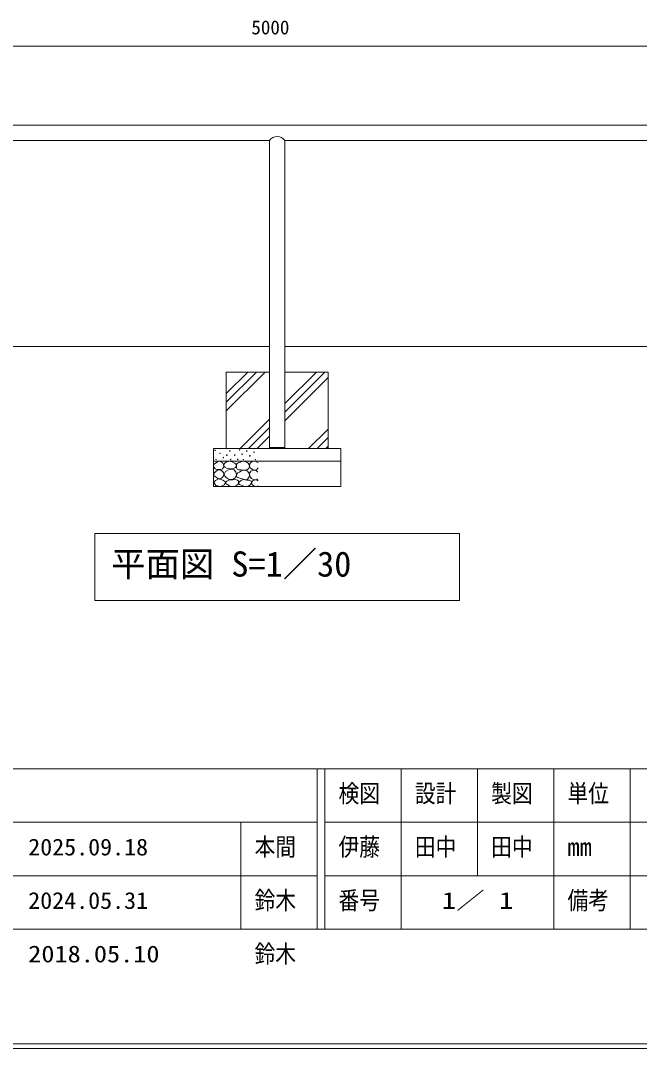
# Model space of a CAD drawing. Units: millimetres, scale not verified, with parts at other scales. Extents: x 0 to 420, y 0 to 297.
# Drawn here: x 120.4 to 201.5, y -0.3 to 134.3 of the extents above; entities that cross this region are included whole.
import ezdxf
from ezdxf.enums import TextEntityAlignment as Align

# ---------------------------------------------------------------- set-up
doc = ezdxf.new("R2010")
doc.units = ezdxf.units.MM
doc.header["$LTSCALE"] = 0.5
for name, color, linetype, lineweight in [('DEFPOINTS_3', 7, 'Continuous', 0), ('LY_2', 7, 'Continuous', 0), ('LY_5', 7, 'Continuous', 0), ('LY_6', 7, 'Continuous', 0)]:
    doc.layers.add(name, color=color, linetype=linetype, lineweight=lineweight)
doc.layers.add('LY_4', color=7, linetype='Continuous')
doc.styles.add('ＭＳ ゴシック', font='')
doc.styles.get('ＭＳ ゴシック').set_extended_font_data('MS Gothic')

# ---------------------------------------------------------------- blocks, each defined once
blk = doc.blocks.new('-001-MS_2')
at = {"color": 7, "linetype": 'Continuous', "lineweight": 0}
for p, q in [((3.92, 89.34), (0.27, 83.88)), ((0.27, 83.88), (1.28, 76.29)), ((9.77, 93.38), (3.92, 89.34)), ((15.99, 96.86), (9.77, 93.38)), ((22.45, 99.4), (15.99, 96.86)), ((29.91, 96.94), (22.45, 99.4)), ((36.07, 92.11), (29.91, 96.94)), ((39.03, 87.18), (36.07, 92.11)), ((38.56, 75.54), (39.88, 81.98)), ((39.88, 81.98), (39.03, 87.18)), ((43.36, 91), (39.71, 84.09)), ((39.71, 84.09), (40.58, 80.12)), ((51.33, 96.79), (43.36, 91)), ((56.97, 98.88), (51.33, 96.79)), ((61.87, 99.49), (56.97, 98.88)), ((73.64, 97.86), (61.87, 99.49)), ((84.31, 91.65), (73.64, 97.86)), ((89.01, 86.31), (84.31, 91.65)), ((86.23, 75.46), (89.98, 81.65)), ((89.98, 81.65), (89.01, 86.31)), ((90.14, 85.46), (89.71, 79.83)), ((92.03, 89.85), (90.14, 85.46)), ((96.8, 93), (92.03, 89.85)), ((102.95, 95.22), (96.8, 93)), ((108.43, 97.47), (102.95, 95.22)), ((113.69, 99.7), (108.43, 97.47)), ((121.01, 98.66), (113.69, 99.7)), ((128.19, 96.48), (121.01, 98.66)), ((132.84, 94.49), (128.19, 96.48)), ((136.25, 92), (132.84, 94.49)), ((139.31, 87.51), (136.25, 92)), ((140.9, 81.8), (139.31, 87.51)), ((140.56, 75.29), (140.9, 81.8)), ((142.65, 88.94), (140.78, 82.21)), ((140.78, 82.21), (144.45, 73.44)), ((147.12, 94.25), (142.65, 88.94)), ((152.27, 97.95), (147.12, 94.25)), ((157.89, 99.64), (152.27, 97.95)), ((166.57, 98.15), (157.89, 99.64)), ((175, 93.3), (166.57, 98.15)), ((2.69, 52.66), (0.27, 45.85)), ((0.27, 45.85), (3.9, 41.03)), ((1.28, 76.29), (6.29, 69.94)), ((9.14, 59.48), (2.69, 52.66)), ((3.9, 41.03), (10.41, 36.67)), ((6.29, 69.94), (13.15, 67.35)), ((14.58, 63.66), (9.14, 59.48)), ((13.15, 67.35), (20.86, 67.08)), ((19.91, 66.45), (14.58, 63.66)), ((31.08, 63.24), (19.91, 66.45)), ((20.86, 67.08), (28.48, 67.69)), ((28.48, 67.69), (34.81, 70.25)), ((39.24, 55.99), (31.08, 63.24)), ((34.81, 70.25), (38.56, 75.54)), ((37.66, 39.2), (40.76, 47.48)), ((40.76, 47.48), (39.24, 55.99)), ((40.58, 80.12), (44.3, 75.71)), ((47.31, 59.54), (41.33, 48.68)), ((41.33, 48.68), (43.97, 41.48)), ((43.97, 41.48), (49.17, 35.16)), ((44.3, 75.71), (53.79, 70.93)), ((61.06, 67.6), (47.31, 59.54)), ((53.79, 70.93), (63.76, 69.49)), ((72.24, 68.87), (61.06, 67.6)), ((63.76, 69.49), (71.12, 69.32)), ((71.12, 69.32), (78.63, 70.84)), ((81.06, 65.44), (72.24, 68.87)), ((78.63, 70.84), (86.23, 75.46)), ((87.97, 57.29), (81.06, 65.44)), ((85.4, 34.78), (90.25, 46.52)), ((90.25, 46.52), (87.97, 57.29)), ((89.71, 79.83), (90, 73.7)), ((90, 73.7), (92.39, 68.55)), ((91.06, 48.76), (90.07, 43.23)), ((90.07, 43.23), (92.15, 37.68)), ((95.41, 53.53), (91.06, 48.76)), ((92.39, 68.55), (99.76, 65.68)), ((101.61, 57.14), (95.41, 53.53)), ((99.76, 65.68), (108.86, 65.33)), ((107.19, 60.29), (101.61, 57.14)), ((112.69, 63.08), (107.19, 60.29)), ((108.86, 65.33), (116.14, 64.75)), ((123.7, 64.21), (112.69, 63.08)), ((116.14, 64.75), (123.36, 64.44)), ((123.36, 64.44), (131.47, 65.82)), ((133.77, 60.92), (123.7, 64.21)), ((131.47, 65.82), (137.86, 69.63)), ((139.09, 54.29), (133.77, 60.92)), ((137.86, 69.63), (140.56, 75.29)), ((138.87, 35.72), (140.8, 45.79)), ((140.8, 45.79), (139.09, 54.29)), ((142.41, 54.25), (140.78, 47.04)), ((140.78, 47.04), (143.44, 38.43)), ((146.8, 60.03), (142.41, 54.25)), ((144.45, 73.44), (152.5, 67)), ((152.77, 63.87), (146.8, 60.03)), ((152.5, 67), (160.8, 64.62)), ((159.47, 65.1), (152.77, 63.87)), ((167.54, 62.64), (159.47, 65.1)), ((160.8, 64.62), (168.03, 65.73)), ((174.68, 57.18), (167.54, 62.64)), ((168.03, 65.73), (172.08, 69.11)), ((172.08, 69.11), (175, 73.65)), ((7.78, 24.5), (0.96, 15.68)), ((0.96, 15.68), (9.45, 4.41)), ((19.09, 30.52), (7.78, 24.5)), ((9.45, 4.41), (27.89, 0.3)), ((10.41, 36.67), (17.05, 32.38)), ((17.05, 32.38), (23.72, 30.33)), ((36.88, 25.89), (19.09, 30.52)), ((23.72, 30.33), (31.36, 32.78)), ((27.89, 0.3), (42.24, 6.41)), ((31.36, 32.78), (37.66, 39.2)), ((47.66, 16.78), (36.88, 25.89)), ((42.24, 6.41), (47.66, 16.78)), ((51.59, 21.5), (47.28, 16.1)), ((47.28, 16.1), (49.96, 11.42)), ((49.17, 35.16), (61.76, 28.31)), ((49.96, 11.42), (55.93, 6.91)), ((60.52, 25.56), (51.59, 21.5)), ((55.93, 6.91), (62.4, 3.07)), ((68.66, 27), (60.52, 25.56)), ((61.76, 28.31), (75.12, 27.32)), ((62.4, 3.07), (69.71, 0.69)), ((76.2, 26.37), (68.66, 27)), ((69.71, 0.69), (81.56, 0.93)), ((75.12, 27.32), (85.4, 34.78)), ((85.1, 27.83), (76.2, 26.37)), ((81.56, 0.93), (91.88, 5.02)), ((93.5, 25.29), (85.1, 27.83)), ((91.88, 5.02), (96.58, 9.83)), ((92.15, 37.68), (98.86, 33.92)), ((97.57, 20.71), (93.5, 25.29)), ((96.58, 9.83), (98.63, 15.56)), ((98.63, 15.56), (97.57, 20.71)), ((100.07, 17.31), (98.23, 13.88)), ((98.23, 13.88), (102.2, 8.39)), ((98.86, 33.92), (107.01, 32.27)), ((103.1, 19.83), (100.07, 17.31)), ((102.2, 8.39), (112.02, 4.15)), ((110.04, 24.61), (103.1, 19.83)), ((107.01, 32.27), (113.43, 30.11)), ((118.5, 28.21), (110.04, 24.61)), ((112.02, 4.15), (121.76, 0.92)), ((113.43, 30.11), (119.72, 27.95)), ((124.44, 26.75), (118.5, 28.21)), ((119.72, 27.95), (126.09, 26.92)), ((121.76, 0.92), (130.94, 0.37)), ((130.67, 25.5), (124.44, 26.75)), ((126.09, 26.92), (132.69, 28.49)), ((140.33, 24.68), (130.67, 25.5)), ((130.94, 0.37), (141.78, 4.87)), ((132.69, 28.49), (138.87, 35.72)), ((147.97, 20.91), (140.33, 24.68)), ((141.78, 4.87), (148.51, 12.53)), ((143.44, 38.43), (149.65, 31.51)), ((149.32, 16.52), (147.97, 20.91)), ((148.51, 12.53), (149.32, 16.52)), ((152.98, 22.43), (148.7, 15.67)), ((148.7, 15.67), (149.31, 12)), ((149.31, 12), (152.19, 7.75)), ((149.65, 31.51), (157.29, 27.64)), ((152.19, 7.75), (159.35, 2.28)), ((161.69, 26.76), (152.98, 22.43)), ((157.29, 27.64), (164.86, 26.76)), ((159.35, 2.28), (166.76, 0.46)), ((168.98, 25.96), (161.69, 26.76)), ((164.86, 26.76), (170.01, 28.2)), ((166.76, 0.46), (171.06, 1.51)), ((175, 22.64), (168.98, 25.96)), ((170.01, 28.2), (174.68, 30.88)), ((171.06, 1.51), (175, 3.63))]:
    blk.add_line(p, q, dxfattribs=at)
for centre in [(6.61, 142.18), (25.62, 130.77), (52.55, 123.48), (63.96, 139.96), (83.5, 123.55), (102.42, 144.09), (112.42, 127.06), (130.53, 139.5), (142.69, 120.85), (158.91, 135.17), (9.77, 107.32), (38.61, 113.98), (67.44, 106.37), (95.12, 106.52), (117.28, 105.98), (164.31, 105.98)]:
    blk.add_circle(centre, 1, dxfattribs=at)

msp = doc.modelspace()

# ---------------------------------------------------------------- linework, layer by layer
at = {"layer": 'DEFPOINTS_3'}
msp.add_line((0.25, 0.3069), (420.25, 0.3069), dxfattribs=at)
at = {"layer": 'LY_2'}
for p, q in [((17.75, 36.3069), (402.75, 36.3069)), ((159.25, 36.3069), (159.25, 15.3069)), ((160.25, 36.3069), (160.25, 15.3069)), ((170.25, 36.3069), (170.25, 22.3069)), ((180.25, 36.3069), (180.25, 22.3069)), ((190.25, 36.3069), (190.25, 15.3069)), ((200.25, 36.3069), (200.25, 22.3069)), ((17.75, 29.3069), (159.25, 29.3069)), ((149.25, 29.3069), (149.25, 15.3069)), ((160.25, 29.3069), (215.25, 29.3069)), ((17.75, 22.3069), (159.25, 22.3069)), ((160.25, 22.3069), (402.75, 22.3069)), ((170.25, 22.3069), (170.25, 15.3069)), ((200.25, 22.3069), (200.25, 15.3069)), ((17.75, 15.3069), (402.75, 15.3069))]:
    msp.add_line(p, q, dxfattribs=at)
at = {"layer": 'LY_5'}
for p, q in [((73.8438, 120.5991), (234.1771, 120.5991)), ((73.8438, 118.5824), (153.0021, 118.5824)), ((153.0021, 118.5824), (153.0021, 78.2658)), ((155.0188, 118.5824), (155.0188, 78.2658)), ((155.0188, 118.5824), (234.1771, 118.5824)), ((153.0021, 91.5991), (71.6854, 91.5991)), ((236.3354, 91.5991), (155.0188, 91.5991)), ((153.0021, 88.2658), (147.3438, 88.2658)), ((147.3438, 88.2658), (147.3438, 78.2658)), ((160.6771, 88.2658), (155.0188, 88.2658)), ((155.0188, 83.0071), (160.2774, 88.2658)), ((155.0188, 84.1297), (159.1549, 88.2658)), ((155.0188, 81.8846), (160.6771, 87.5429)), ((160.6771, 78.2658), (160.6771, 88.2658)), ((158.1351, 78.2658), (160.6771, 80.8077)), ((159.2577, 78.2658), (160.6771, 79.6852)), ((162.3438, 78.2658), (145.6771, 78.2658)), ((145.6771, 78.2658), (145.6771, 76.5991)), ((153.0021, 78.3658), (155.0188, 78.3658)), ((153.0021, 78.2658), (155.0188, 78.2658)), ((160.3802, 78.2658), (160.6771, 78.5627)), ((162.3438, 76.5991), (162.3438, 78.2658)), ((162.3438, 76.5991), (145.6771, 76.5991)), ((145.6771, 76.5991), (145.6771, 73.2658)), ((162.3438, 73.2658), (162.3438, 76.5991)), ((145.6771, 73.2658), (162.3438, 73.2658)), ((1.252, -0.3069), (419.248, -0.3069))]:
    msp.add_line(p, q, dxfattribs=at)
at = {"layer": 'LY_5', "lineweight": 18}
for p, q in [((177.9104, 67.137), (130.1104, 67.137)), ((130.1104, 67.137), (130.1104, 58.337)), ((177.9104, 58.337), (177.9104, 67.137)), ((130.1104, 58.337), (177.9104, 58.337))]:
    msp.add_line(p, q, dxfattribs=at)
at = {"layer": 'LY_5'}
msp.add_arc((154.0104, 117.8625), 1.2389, 35.52494, 144.47506, dxfattribs=at)
at = {"layer": 'LY_6'}
for p, q in [((70.6771, 130.9324), (237.3438, 130.9324)), ((147.3438, 83.1899), (152.4197, 88.2658)), ((147.3438, 84.3124), (151.2972, 88.2658)), ((147.3438, 85.4349), (150.1746, 88.2658)), ((149.1549, 78.2658), (153.0021, 82.113)), ((150.2774, 78.2658), (153.0021, 80.9905)), ((151.3999, 78.2658), (153.0021, 79.8679))]:
    msp.add_line(p, q, dxfattribs=at)

# ---------------------------------------------------------------- block references
at = {"layer": 'LY_6', "xscale": 0.033333, "yscale": 0.033333}
msp.add_blockref('-001-MS_2', (145.6771, 73.2658), dxfattribs=at)

# ---------------------------------------------------------------- texts
at = {"layer": 'LY_2', "style": 'ＭＳ ゴシック', "width": 0.85}
for s, p in [('検図', (162.05, 31.2069)), ('設計', (172.05, 31.2069)), ('製図', (182.05, 31.2069)), ('単位', (192.05, 31.2069)), ('番号', (162.05, 17.2069)), ('備考', (192.05, 17.2069))]:
    msp.add_text(s, height=2.346, dxfattribs=at).set_placement(p, align=Align.BOTTOM_LEFT)
at = {"layer": 'LY_2', "style": 'ＭＳ ゴシック'}
msp.add_text('mm', height=2.346, dxfattribs=at).set_placement((192.05, 24.2069), align=Align.BOTTOM_LEFT)
at = {"layer": 'LY_4', "style": 'ＭＳ ゴシック'}
for s, height, width, p in [('伊藤', 2.346, 0.85, (162.05, 24.2069)), ('田中', 2.346, 0.85, (172.05, 24.2069)), ('田中', 2.346, 0.85, (182.05, 24.2069)), ('鈴木', 2.346, 0.85, (151.05, 17.2069)), ('1／ 1', 2.199, 1.25, (175.5929, 17.3069)), ('2024.05.31', 2.199, 1.05, (121.3929, 17.3069)), ('鈴木', 2.346, 0.85, (151.05, 10.2069)), ('2018.05.10', 2.199, 1.15, (121.3929, 10.3069))]:
    msp.add_text(s, height=height, dxfattribs=dict(at, width=width)).set_placement(p, align=Align.BOTTOM_LEFT)
at = {"layer": 'LY_5', "style": 'ＭＳ ゴシック'}
msp.add_text('平面図 S=1／30', height=3.299, dxfattribs=at).set_placement((132.268, 60.487), align=Align.BOTTOM_LEFT)
for s, height, width, p in [('2025.09.18', 2.199, 1.05, (121.3929, 24.3069)), ('本間', 2.346, 0.85, (151.05, 24.2069))]:
    msp.add_text(s, height=height, dxfattribs=dict(at, width=width)).set_placement(p, align=Align.BOTTOM_LEFT)
at = {"layer": 'LY_6', "style": 'ＭＳ ゴシック'}
msp.add_text('5000', height=1.833, dxfattribs=at).set_placement((150.6278, 131.9324), align=Align.BOTTOM_LEFT)

doc.saveas('drawing.dxf')
